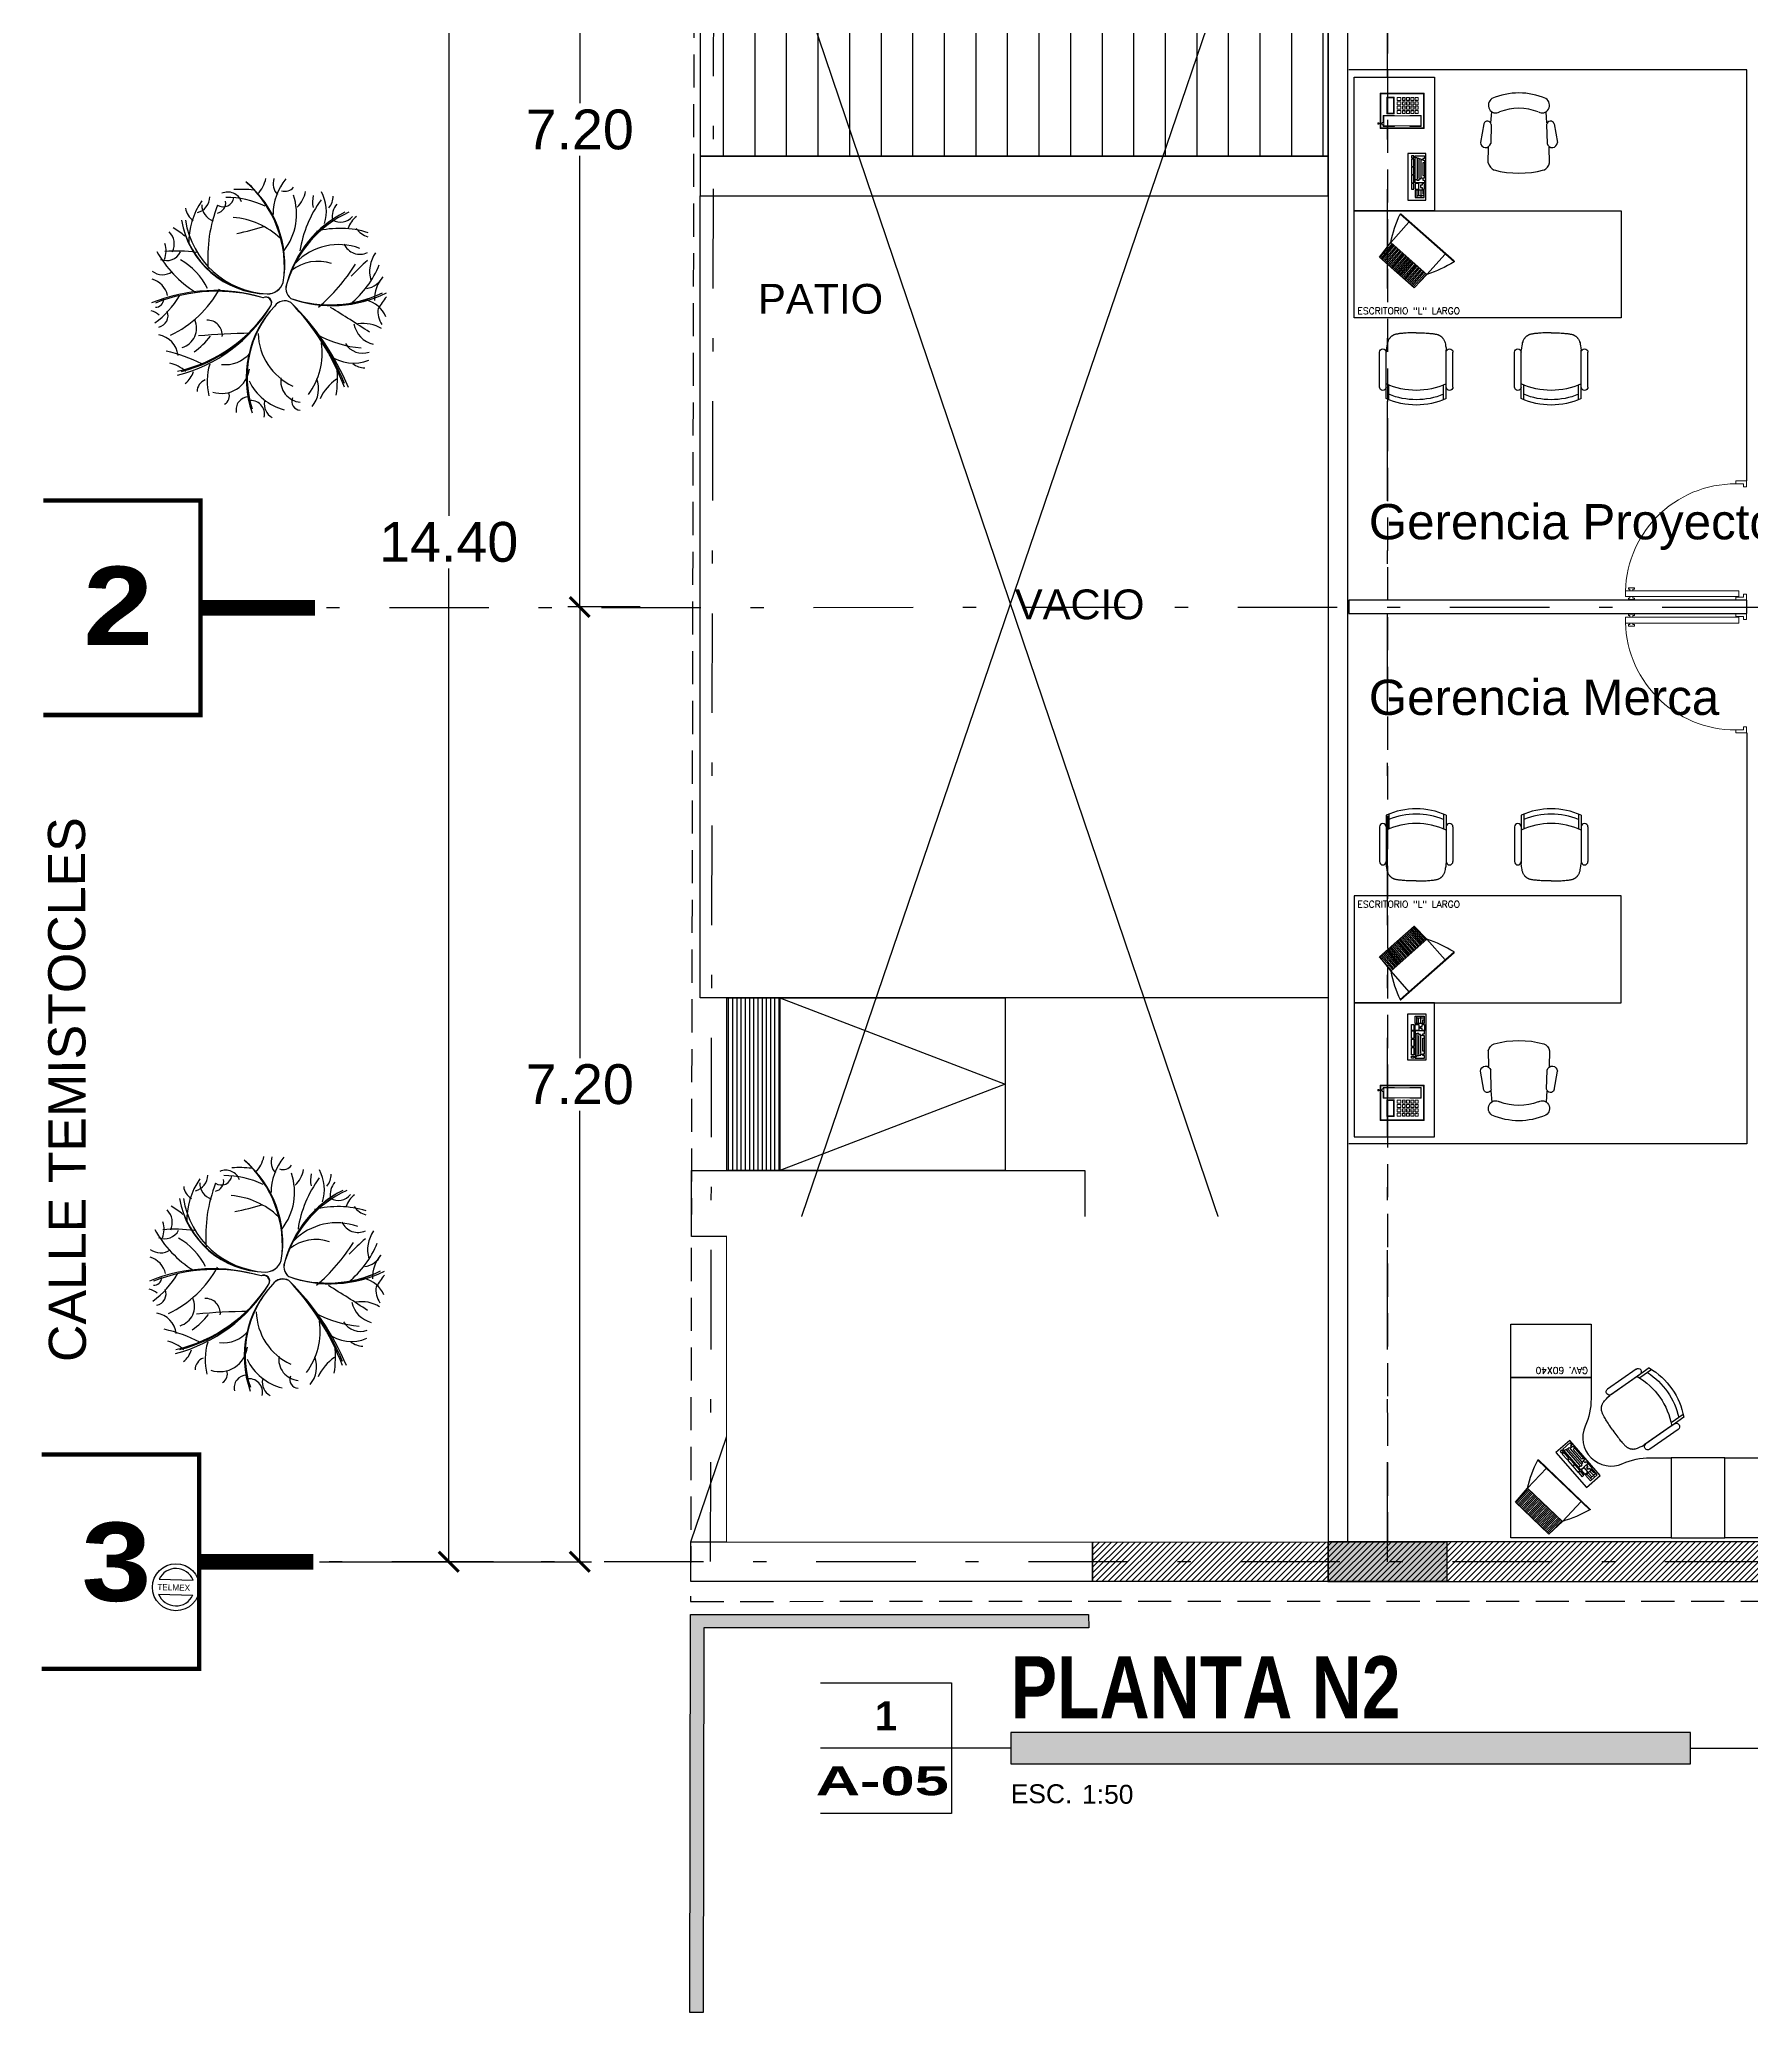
# Model space of a CAD drawing. Header units: millimetres. Extents: x -101 to 3415, y -52 to 1366.
# Drawn here: x 3.14 to 16.05, y 139 to 153.87 of the extents above; entities that cross this region are included whole.
import ezdxf
from ezdxf.enums import TextEntityAlignment as Align

# ---------------------------------------------------------------- set-up
doc = ezdxf.new("R2010")
doc.units = ezdxf.units.MM
doc.set_wipeout_variables(frame=1)
for name, pattern in [('XR EJES SUPERIORES$0$DASHDOT2', [0.5, 0.25, -0.125, 0, -0.125]), ('XR LINDERO N$0$A-100a LALA IRAPUATO nave equipo$0$HIDDEN', [0.375, 0.25, -0.125]), ('XR N1-N2$0$HIDDEN', [0.375, 0.25, -0.125])]:
    doc.linetypes.add(name, pattern=pattern)
for name, color, linetype in [('00_ARQ', 8, 'Continuous'), ('ARQ_MOBILIARIO', 8, 'Continuous'), ('XR EJES SUPERIORES$0$A-COTAS', 8, 'Continuous'), ('XR EJES SUPERIORES$0$A-EJES', 8, 'XR EJES SUPERIORES$0$DASHDOT2')]:
    doc.layers.add(name, color=color, linetype=linetype)
doc.styles.add('prot4', font='swisseb.ttf', dxfattribs={"width": 0.56})
doc.styles.add('ROMANS', font='romans.shx')
doc.styles.add('TÍTULO', font='arial.ttf', dxfattribs={"height": 0.19})
doc.styles.add('XR EJES SUPERIORES$0$protot1', font='')
doc.styles.add('XR EJES SUPERIORES$0$Standard', font='arial.ttf')
doc.styles.add('XR LINDERO N$0$MANOTEX1', font='MANOTEX1.shx')
doc.styles.add('XR LINDERO N$0$Standard', font='arial.ttf')
doc.styles.add('XR N1-N2$0$Standard', font='arial.ttf')
doc.styles.get('XR EJES SUPERIORES$0$protot1').set_extended_font_data('Arial Black')
doc.dimstyles.new('XR EJES SUPERIORES$0$PAÑOS50', dxfattribs={"dimscale": 0.5, "dimtxt": 0.6, "dimasz": 0.3, "dimexe": 0.18, "dimexo": 0.1, "dimgap": 0.09, "dimtad": 0, "dimtih": 1, "dimtoh": 1, "dimzin": 0, "dimdsep": 46, "dimtxsty": 'XR EJES SUPERIORES$0$Standard', "dimblk": 'XR EJES SUPERIORES$0$_ArchTick', "dimcen": 0.09, "dimclrd": 256, "dimclre": 256, "dimclrt": 2, "dimadec": 0, "dimazin": 0, "dimtfac": 1, "dimtix": 1, "dimtmove": 2, "dimatfit": 3, "dimldrblk": 'XR EJES SUPERIORES$0$_ArchTick', "dimfxl": 0.18, "dimtvp": 0.18, "dimtolj": 1, "dimtzin": 0, "dimarcsym": 0})
pattern_1 = [(45, (8.080342, 157.137164), (-0.02245064, 0.02245064), [])]

# ---------------------------------------------------------------- blocks, each defined once
blk = doc.blocks.new('XR N1-N2$0$A$C26E901EB')
at = {"ltscale": 2}
h = blk.add_hatch(dxfattribs=at)
h.set_pattern_fill('LINE', color=256, scale=0.01, angle=90, style=0)
h.set_pattern_definition([(90, (439.59662, -560.538505), (-0.03175, 1e-17), [])])
h.paths.add_polyline_path([(-2.1, -1.3), (-2.1, 0), (-1.7, 0), (-1.7, -1.3)])
for points in [[(-2.1, -1.3), (-2.1, 0), (-1.7, 0), (-1.7, -1.3), (-2.1, -1.3)], [(0, 0), (0, -1.3), (-1.7, -1.3), (-1.7, 0)]]:
    blk.add_lwpolyline(points, close=True, dxfattribs=at)
blk.add_lwpolyline([(-1.7, 0), (0, -0.65), (-1.7, -1.3)], dxfattribs=at)
blk = doc.blocks.new('XR N1-N2$0$A$C153C7E87')
h = blk.add_hatch()
h.set_pattern_fill('ANSI31', color=256, scale=0.075, angle=45)
h.set_pattern_definition([(270, (-51.7103, 42.0149), (-0.238125, -1e-17), [])])
h.paths.add_polyline_path([(0.041, -4.143), (4.777, -4.143), (4.777, -0.943), (0.041, -0.943)])
for points in [[(0.041, -0.943), (4.777, -0.943), (4.777, -0.643), (0.041, -0.643)], [(0.041, -4.143), (4.777, -4.143), (4.777, -0.943), (0.041, -0.943)], [(0.041, -4.443), (4.777, -4.443), (4.777, -4.143), (0.041, -4.143)]]:
    blk.add_lwpolyline(points, close=True)
blk = doc.blocks.new('XR COLUMNAS SUPERIORES')
at = {"layer": '00_ARQ', "linetype": 'ByBlock'}
h = blk.add_hatch(color=256, dxfattribs=at)
h.dxf.hatch_style = 1
h.paths.add_polyline_path([(5.673, -14.89), (4.777, -14.89), (4.777, -14.59), (5.673, -14.59)])
blk.add_lwpolyline([(5.673, -14.89), (4.777, -14.89), (4.777, -14.59), (5.673, -14.59)], close=True, dxfattribs=at)
blk = doc.blocks.new('XR EJES SUPERIORES$0$EJE_HOR')
at = {"color": 1, "linetype": 'Continuous', "const_width": 0.025}
blk.add_lwpolyline([(-0.616, 0.909), (-0.616, 0.005), (0.616, 0.005), (0.616, 0.909)], dxfattribs=at)
at = {"color": 2, "linetype": 'Continuous', "const_width": 0.09}
blk.add_lwpolyline([(0, 0), (0, -0.652)], dxfattribs=at)
at = {"color": 4, "style": 'XR EJES SUPERIORES$0$protot1', "oblique": 360}
blk.add_attdef('EJE', text='', height=0.45, dxfattribs=at).set_placement((0, 0.279), align=Align.CENTER)
blk = doc.blocks.new('XR EJES SUPERIORES$0$_ArchTick')
at = {"color": 0, "linetype": 'ByBlock', "const_width": 0.15}
blk.add_lwpolyline([(-0.5, -0.5), (0.5, 0.5)], dxfattribs=at)
blk = doc.blocks.new('*D35')
at = {"layer": 'Defpoints', "color": 0, "linetype": 'Continuous', "transparency": 16777216}
for p in [(-0.314, -0.343), (-0.867, -7.542), (-0.361, -7.542)]:
    blk.add_point(p, dxfattribs=at)
at = {"layer": 'XR EJES SUPERIORES$0$A-COTAS', "linetype": 'Continuous', "lineweight": -2, "transparency": 16777216}
for p, q in [((-0.364, -0.343), (-0.957, -0.343)), ((-0.867, -0.343), (-0.867, -3.744)), ((-0.867, -7.542), (-0.867, -4.141)), ((-0.411, -7.542), (-0.957, -7.542))]:
    blk.add_line(p, q, dxfattribs=at)
at = {"layer": 'XR EJES SUPERIORES$0$A-COTAS', "linetype": 'Continuous', "lineweight": -2, "transparency": 16777216, "xscale": 0.15, "yscale": 0.15, "zscale": 0.15}
for p, rotation in [((-0.867, -0.343), 90), ((-0.867, -7.542), 270)]:
    blk.add_blockref('XR EJES SUPERIORES$0$_ArchTick', p, dxfattribs=dict(at, rotation=rotation))
at = {"layer": 'XR EJES SUPERIORES$0$A-COTAS', "color": 2, "linetype": 'Continuous', "transparency": 16777216, "insert": (-0.867, -3.943), "char_height": 0.3, "attachment_point": 5, "style": 'XR EJES SUPERIORES$0$Standard'}
blk.add_mtext('\\A1;7.20', dxfattribs=at)
blk = doc.blocks.new('*D38')
at = {"layer": 'Defpoints', "color": 0, "linetype": 'Continuous', "transparency": 16777216}
for p in [(-1.291, -0.344), (-1.855, -14.741), (-1.467, -14.741)]:
    blk.add_point(p, dxfattribs=at)
at = {"layer": 'XR EJES SUPERIORES$0$A-COTAS', "linetype": 'Continuous', "lineweight": -2, "transparency": 16777216}
for p, q in [((-1.341, -0.344), (-1.945, -0.344)), ((-1.855, -0.344), (-1.855, -6.854)), ((-1.855, -14.741), (-1.855, -7.251)), ((-1.517, -14.741), (-1.945, -14.741))]:
    blk.add_line(p, q, dxfattribs=at)
at = {"layer": 'XR EJES SUPERIORES$0$A-COTAS', "linetype": 'Continuous', "lineweight": -2, "transparency": 16777216, "xscale": 0.15, "yscale": 0.15, "zscale": 0.15}
for p, rotation in [((-1.855, -0.344), 90), ((-1.855, -14.741), 270)]:
    blk.add_blockref('XR EJES SUPERIORES$0$_ArchTick', p, dxfattribs=dict(at, rotation=rotation))
at = {"layer": 'XR EJES SUPERIORES$0$A-COTAS', "color": 2, "linetype": 'Continuous', "transparency": 16777216, "insert": (-1.855, -7.053), "char_height": 0.3, "attachment_point": 5, "style": 'XR EJES SUPERIORES$0$Standard'}
blk.add_mtext('\\A1;14.40', dxfattribs=at)
blk = doc.blocks.new('*D40')
at = {"layer": 'Defpoints', "color": 0, "transparency": 16777216}
for p in [(-0.361, -7.542), (-2.88, -14.741), (-0.867, -14.741)]:
    blk.add_point(p, dxfattribs=at)
at = {"layer": 'XR EJES SUPERIORES$0$A-COTAS', "lineweight": -2, "transparency": 16777216}
for p, q in [((-0.411, -7.542), (-0.957, -7.542)), ((-0.867, -7.542), (-0.867, -10.943)), ((-0.867, -14.741), (-0.867, -11.34)), ((-2.83, -14.741), (-0.777, -14.741))]:
    blk.add_line(p, q, dxfattribs=at)
at = {"layer": 'XR EJES SUPERIORES$0$A-COTAS', "lineweight": -2, "transparency": 16777216, "xscale": 0.15, "yscale": 0.15, "zscale": 0.15}
for p, rotation in [((-0.867, -7.542), 90), ((-0.867, -14.741), 270)]:
    blk.add_blockref('XR EJES SUPERIORES$0$_ArchTick', p, dxfattribs=dict(at, rotation=rotation))
at = {"layer": 'XR EJES SUPERIORES$0$A-COTAS', "color": 2, "transparency": 16777216, "insert": (-0.867, -11.142), "char_height": 0.3, "attachment_point": 5, "style": 'XR EJES SUPERIORES$0$Standard'}
blk.add_mtext('\\A1;7.20', dxfattribs=at)
blk = doc.blocks.new('TÍTULO PLANO')
blk.add_hatch(color=256).paths.add_polyline_path([(1.912, -0.158), (8.747, -0.158), (8.747, 0.158), (1.912, 0.158)])
for p, q in [((1.912, 0), (0, 0)), ((8.747, 0), (13.969, 0))]:
    blk.add_line(p, q)
blk.add_lwpolyline([(0, 0.658), (1.315, 0.658), (1.315, -0.658), (0, -0.658)])
blk.add_lwpolyline([(1.912, -0.158), (8.747, -0.158), (8.747, 0.158), (1.912, 0.158)], close=True)
at = {"style": 'TÍTULO'}
blk.add_text('ESC.', height=0.19, dxfattribs=at).set_placement((1.912, -0.553))
at = {"style": 'prot4', "width": 0.8}
blk.add_attdef('NOMBRE', (1.912, 0.299), '', height=0.45, dxfattribs=at)
at = {"style": 'prot4'}
blk.add_attdef('NUMERO', text='', height=0.289, dxfattribs=at).set_placement((0.658, 0.326), align=Align.MIDDLE_CENTER)
at = {"style": 'prot4', "width": 1.227796}
blk.add_attdef('CLAVE', text='', height=0.289, dxfattribs=at).set_placement((-0.048, -0.472), (1.289, -0.472), align=Align.FIT)
at = {"style": 'TÍTULO'}
blk.add_attdef('ESCALA', (2.63, -0.558), '', height=0.19, dxfattribs=at)
blk = doc.blocks.new('XR LINDERO N$0$ARBOL14')
for points in [[(-0.127, 0.789, 0.125984), (-0.067, 0.909)], [(-0.007, 0.909, 0.275591), (0.023, 0.789)], [(0.083, 0.909, 0.173228), (-0.007, 0.639)], [(-0.577, 0.639, 0.330709), (-0.487, 0.759)], [(-0.427, 0.699, 0.559055), (-0.307, 0.759)], [(-0.247, 0.729, 0.433071), (-0.397, 0.789)], [(-0.067, 0.699, 0.110236), (-0.367, 0.759)], [(-0.157, 0.819, 0.03937), (-0.307, 0.819)], [(0.083, 0.129, 0.251969), (-0.217, 0.879)], [(0.083, 0.129, 0.259843), (-0.217, 0.879)], [(0.083, 0.129, 0.259843), (-0.217, 0.879)], [(0.083, 0.129, 0.267717), (-0.217, 0.879)], [(0.053, 0.819, 0.314961), (0.143, 0.849)], [(0.083, 0.369, 0.251969), (0.143, 0.789)], [(0.173, 0.699, 0.173228), (0.233, 0.819)], [(0.353, 0.759, 0.11811), (0.203, 0.369)], [(0.293, 0.789, 0.11811), (0.293, 0.699)], [(0.383, 0.579, 0.204724), (0.353, 0.819)], [(0.413, 0.699, 0.165354), (0.443, 0.789)], [(-0.667, 0.669, 0.228346), (-0.607, 0.579)], [(-0.547, 0.729, 0.15748), (-0.637, 0.399)], [(-0.547, 0.699, 0.307087), (-0.457, 0.579)], [(-0.427, 0.699, 0.110236), (-0.487, 0.219)], [(-0.427, 0.639, 0.385827), (-0.367, 0.729)], [(0.053, 0.459, 0.173228), (-0.307, 0.609)], [(0.563, 0.669, 0.212598), (0.113, 0.129)], [(0.533, 0.669, 0.204724), (0.113, 0.129)], [(0.533, 0.669, 0.212598), (0.113, 0.129)], [(0.533, 0.669, 0.212598), (0.113, 0.129)], [(0.473, 0.729, 0.244094), (0.443, 0.609, 0.377953), (0.593, 0.639)], [(0.623, 0.639, 0.15748), (0.563, 0.549)], [(-0.757, 0.339, 0.314961), (-0.787, 0.489)], [(-0.667, 0.459, 0.031496), (-0.757, 0.519)], [(-0.697, 0.579, 0.354331), (-0.037, 0.039)], [(-0.697, 0.579, 0.354331), (-0.037, 0.039)], [(-0.697, 0.579, 0.362205), (-0.037, 0.039)], [(-0.667, 0.579, 0.354331), (-0.037, 0.039)], [(-0.277, 0.489, 0.031496), (-0.067, 0.549)], [(0.713, 0.519, 0.141732), (0.323, 0.519)], [(0.623, 0.549, 0.173228), (0.713, 0.489)], [(-0.877, 0.339, 0.125984), (-0.577, 0.039)], [(-0.847, 0.279, 0.393701), (-0.697, 0.339)], [(-0.817, 0.279, 0.173228), (-0.817, 0.399)], [(-0.577, 0.339, 0.055118), (-0.817, 0.339)], [(0.653, 0.399, 0.299213), (0.173, 0.279)], [(0.533, 0.429, 0.417323), (0.713, 0.369)], [(0.713, 0.309, 0.023622), (0.593, 0.189)], [(0.773, 0.369, 0.228346), (0.743, 0.159)], [(-0.907, 0.189, 0.330709), (-0.757, 0.189)], [(-0.487, 0.069, 0.149606), (-0.697, 0.279)], [(0.443, 0.279, 0.259843), (0.143, 0.219)], [(0.353, -0.051, 0.07874), (0.623, 0.279)], [(0.593, -0.021, 0.125984), (0.803, 0.279)], [(0.713, 0.099, 0.244094), (0.833, 0.189, 0.188976), (0.773, 0.009)], [(-0.787, 0.009, 0.275591), (-0.907, 0.129)], [(-0.067, 0.009, 0.173228), (-0.907, -0.051)], [(-0.067, 0.009, 0.173228), (-0.907, -0.051)], [(-0.067, 0.009, 0.173228), (-0.907, -0.051)], [(-0.067, 0.009, 0.165354), (-0.877, -0.051)], [(-0.877, -0.201, 0.102362), (-0.697, 0.009)], [(-0.757, -0.291, 0.15748), (-0.397, 0.069)], [(-0.007, -0.051, 0.779528), (-0.067, 0.009)], [(-0.007, -0.051, 0.795276), (-0.067, 0.009)], [(-0.007, -0.051, 0.724409), (-0.067, 0.009)], [(-0.007, -0.051, 0.740157), (-0.067, 0.009)], [(-0.037, 0.039, 0.314961), (0.083, 0.129)], [(-0.037, 0.039, 0.322835), (0.083, 0.129)], [(-0.037, 0.039, 0.322835), (0.083, 0.129)], [(-0.037, 0.039, 0.330709), (0.083, 0.129)], [(0.113, 0.129, 0.354331), (0.143, 0.009)], [(0.113, 0.129, 0.362205), (0.143, 0.009)], [(0.113, 0.129, 0.362205), (0.143, 0.009)], [(0.113, 0.129, 0.370079), (0.143, 0.009)], [(0.143, 0.009, 0.204724), (0.863, 0.069)], [(0.143, 0.009, 0.204724), (0.863, 0.069)], [(0.143, 0.009, 0.19685), (0.833, 0.069)], [(0.143, 0.009, 0.204724), (0.833, 0.069)], [(0.863, -0.111, 0.23622), (0.713, 0.009)], [(0.863, 0.039, 0.015748), (0.803, -0.051, 0.173228), (0.833, -0.171)], [(-0.847, -0.141, 0.11811), (-0.907, -0.111)], [(-0.877, -0.081, 0.456693), (-0.817, -0.021)], [(-0.847, -0.231, 0.464567), (-0.787, -0.111)], [(-0.697, -0.591, 0.19685), (-0.007, -0.051)], [(-0.697, -0.561, 0.19685), (-0.007, -0.051)], [(-0.697, -0.561, 0.19685), (-0.007, -0.051)], [(-0.667, -0.561, 0.19685), (-0.007, -0.051)], [(0.023, -0.051, 0.283465), (-0.127, -0.861)], [(0.023, -0.051, 0.283465), (-0.127, -0.861)], [(0.023, -0.051, 0.283465), (-0.127, -0.861)], [(0.023, -0.051, 0.275591), (-0.127, -0.831)], [(0.143, -0.021, 0.401575), (0.023, -0.051)], [(0.143, -0.021, 0.401575), (0.023, -0.051)], [(0.143, -0.021, 0.385827), (0.023, -0.051)], [(0.143, -0.021, 0.393701), (0.023, -0.051)], [(0.593, -0.651, 0.102362), (0.143, -0.021)], [(0.563, -0.651, 0.102362), (0.143, -0.021)], [(0.563, -0.621, 0.102362), (0.143, -0.021)], [(0.563, -0.621, 0.102362), (0.143, -0.021)], [(0.743, -0.231, 0.007874), (0.443, -0.051)], [(-0.697, -0.441, 0.338583), (-0.847, -0.291)], [(-0.667, -0.381, 0.448819), (-0.577, -0.171)], [(-0.577, -0.411, 0.07874), (-0.457, -0.291)], [(-0.157, -0.261, 0.023622), (-0.547, -0.291)], [(-0.367, -0.291, 0.456693), (-0.487, -0.171)], [(-0.097, -0.261, 0.283465), (0.173, -0.651)], [(0.353, -0.261, 0.102362), (0.683, -0.351)], [(0.623, -0.171, 0.291339), (0.773, -0.321)], [(0.833, -0.201, 0.181102), (0.653, -0.171)], [(-0.517, -0.501, 0.062992), (-0.787, -0.411)], [(-0.367, -0.501, 0.259843), (-0.157, -0.411)], [(0.293, -0.711, 0.19685), (0.383, -0.321)], [(0.443, -0.411, 0.267717), (0.743, -0.441)], [(0.563, -0.321, 0.354331), (0.743, -0.381)], [(-0.637, -0.561, 0.133858), (-0.757, -0.501)], [(-0.637, -0.651, 0.149606), (-0.577, -0.561)], [(-0.457, -0.501, 0.133858), (-0.457, -0.741)], [(-0.427, -0.711, 0.472441), (-0.157, -0.531)], [(0.083, -0.591, 0.433071), (0.233, -0.771)], [(0.323, -0.801, 0.275591), (0.353, -0.591)], [(0.503, -0.591, 0.141732), (0.383, -0.741)], [(0.503, -0.711, 0.062992), (0.503, -0.501)], [(0.623, -0.471, 0.15748), (0.713, -0.501)], [(-0.487, -0.621, 0.314961), (-0.547, -0.711)], [(-0.337, -0.801, 0.362205), (-0.307, -0.711)], [(-0.157, -0.741, 0.472441), (-0.247, -0.861)], [(-0.157, -0.621, 0.220472), (0.113, -0.831)], [(0.173, -0.741, 0.527559), (0.233, -0.831)], [(-0.037, -0.891, 0.559055), (-0.157, -0.771)], [(-0.037, -0.771, 0.314961), (0.023, -0.891)]]:
    blk.add_lwpolyline(points, format="xyb")
blk = doc.blocks.new('XR LINDERO N$0$PTE')
for p, q in [((689.58, 377.18), (692.16, 377.18)), ((689.57, 376.05), (692.17, 376.05))]:
    blk.add_line(p, q)
blk.add_circle((690.87, 376.61), 1.77)
for start, end in [(24.0185, 155.9815), (203.0274, 336.9726)]:
    blk.add_arc((690.87, 376.61), 1.41, start, end)
at = {"style": 'XR LINDERO N$0$MANOTEX1'}
blk.add_text('TELMEX', height=0.461, dxfattribs=at).set_placement((689.47, 376.36))
blk = doc.blocks.new('A$C435F5787')
at = {"linetype": 'ByBlock'}
for p, q in [((0, 0), (0, 0.483)), ((0, 0.483), (0.19, 0.483)), ((0.076, 0.381), (0.076, 0.457)), ((0.076, 0.457), (0.171, 0.457)), ((0.095, 0.438), (0.095, 0.454)), ((0.137, 0.438), (0.095, 0.438)), ((0.095, 0.381), (0.095, 0.435)), ((0.114, 0.384), (0.114, 0.435)), ((0.137, 0.438), (0.137, 0.454)), ((0.171, 0.438), (0.137, 0.438)), ((0.137, 0.381), (0.137, 0.435)), ((0.156, 0.384), (0.156, 0.419)), ((0.156, 0.419), (0.171, 0.419)), ((0.171, 0.457), (0.171, 0.381)), ((0.19, 0.483), (0.19, 0)), ((0.038, 0.371), (0.063, 0.371)), ((0.038, 0.311), (0.038, 0.371)), ((0.063, 0.311), (0.038, 0.311)), ((0.038, 0.305), (0.063, 0.305)), ((0.038, 0.225), (0.038, 0.305)), ((0.063, 0.225), (0.038, 0.225)), ((0.038, 0.143), (0.038, 0.219)), ((0.038, 0.219), (0.063, 0.219)), ((0.063, 0.371), (0.063, 0.311)), ((0.063, 0.305), (0.063, 0.225)), ((0.063, 0.219), (0.063, 0.143)), ((0.171, 0.381), (0.076, 0.381)), ((0.076, 0.311), (0.076, 0.371)), ((0.076, 0.371), (0.117, 0.371)), ((0.117, 0.311), (0.076, 0.311)), ((0.076, 0.305), (0.076, 0.022)), ((0.175, 0.305), (0.076, 0.305)), ((0.098, 0.273), (0.079, 0.273)), ((0.117, 0.279), (0.098, 0.279)), ((0.098, 0.279), (0.098, 0.273)), ((0.098, 0.051), (0.098, 0.267)), ((0.117, 0.371), (0.117, 0.311)), ((0.117, 0.267), (0.117, 0.279)), ((0.133, 0.267), (0.117, 0.267)), ((0.117, 0.06), (0.117, 0.257)), ((0.133, 0.33), (0.133, 0.352)), ((0.133, 0.352), (0.152, 0.352)), ((0.152, 0.33), (0.133, 0.33)), ((0.133, 0.257), (0.133, 0.267)), ((0.152, 0.257), (0.133, 0.257)), ((0.137, 0.07), (0.137, 0.254)), ((0.152, 0.352), (0.152, 0.371)), ((0.152, 0.371), (0.175, 0.371)), ((0.152, 0.311), (0.152, 0.33)), ((0.175, 0.311), (0.152, 0.311)), ((0.156, 0.254), (0.156, 0.276)), ((0.156, 0.276), (0.175, 0.276)), ((0.175, 0.254), (0.156, 0.254)), ((0.156, 0.095), (0.156, 0.229)), ((0.156, 0.229), (0.175, 0.229)), ((0.175, 0.371), (0.175, 0.311)), ((0.175, 0.276), (0.175, 0.305)), ((0.175, 0.067), (0.175, 0.254)), ((0.063, 0.143), (0.038, 0.143)), ((0.038, 0.133), (0.063, 0.133)), ((0.038, 0.057), (0.038, 0.133)), ((0.063, 0.057), (0.038, 0.057)), ((0.038, 0.044), (0.063, 0.044)), ((0.038, 0.022), (0.038, 0.044)), ((0.063, 0.022), (0.038, 0.022)), ((0.063, 0.133), (0.063, 0.057)), ((0.063, 0.044), (0.063, 0.022)), ((0.076, 0.022), (0.175, 0.022)), ((0.079, 0.041), (0.095, 0.041)), ((0.095, 0.041), (0.095, 0.048)), ((0.095, 0.048), (0.117, 0.048)), ((0.117, 0.048), (0.117, 0.054)), ((0.117, 0.054), (0.137, 0.054)), ((0.137, 0.054), (0.137, 0.063)), ((0.137, 0.063), (0.156, 0.063)), ((0.175, 0.095), (0.156, 0.095)), ((0.156, 0.051), (0.156, 0.067)), ((0.156, 0.067), (0.175, 0.067)), ((0.175, 0.051), (0.156, 0.051)), ((0.175, 0.022), (0.175, 0.051)), ((0.19, 0), (0, 0))]:
    blk.add_line(p, q, dxfattribs=at)
blk = doc.blocks.new('m-tv pla')
h = blk.add_hatch()
h.set_pattern_fill('ANSI31', color=256, scale=0.005, angle=45, style=0)
h.set_pattern_definition([(90, (-254.158094, -242.753814), (-0.015875, 2e-18), [])])
h.paths.add_polyline_path([(0.24, -0.474), (0.25, -0.284), (-0.25, -0.284), (-0.24, -0.474)])
for p, q in [((0.373, 0), (-0.373, 0)), ((-0.368, 0.006), (0.368, 0.006)), ((-0.25, -0.284), (-0.25, 0)), ((0.25, -0.284), (0.25, 0)), ((-0.24, -0.474), (-0.25, -0.284)), ((-0.25, -0.284), (0.25, -0.284)), ((0.24, -0.474), (0.25, -0.284)), ((-0.24, -0.474), (0.24, -0.474))]:
    blk.add_line(p, q)
for centre, radius, start, end in [((-0.368, 0.001), 0.005, 90, 196.7752), ((0.898, 0.383), 1.327, 196.7752, 210.1505), ((-0.898, 0.383), 1.327, 329.8495, 343.2248), ((0.368, 0.001), 0.005, 343.2248, 90)]:
    blk.add_arc(centre, radius, start, end)
blk = doc.blocks.new('A$C369842D8')
for p, q in [((0.05, 0.491), (0.05, 0.381)), ((0.07, 0.5), (0.07, 0.39)), ((0.48, 0.5), (0.48, 0.39)), ((0.5, 0.491), (0.5, 0.381)), ((0, 0.405), (0, 0.145)), ((0.05, 0.405), (0.05, 0.145)), ((0.05, 0.38), (0.05, 0.13)), ((0.5, 0.405), (0.5, 0.145)), ((0.5, 0.38), (0.5, 0.13)), ((0.55, 0.405), (0.55, 0.145))]:
    blk.add_line(p, q)
for points in [[(0.275, 0), (0.262, 0), (0.249, 0), (0.236, 0.001), (0.224, 0.001), (0.212, 0.001), (0.201, 0.002), (0.19, 0.003), (0.181, 0.003), (0.172, 0.004), (0.164, 0.005), (0.157, 0.005), (0.15, 0.006), (0.145, 0.007), (0.139, 0.008), (0.134, 0.009), (0.13, 0.009), (0.126, 0.01), (0.122, 0.011), (0.118, 0.012), (0.114, 0.013), (0.111, 0.014), (0.108, 0.015), (0.105, 0.017), (0.102, 0.018), (0.1, 0.019), (0.097, 0.021), (0.095, 0.022), (0.093, 0.024), (0.091, 0.025), (0.089, 0.027), (0.087, 0.028), (0.085, 0.03), (0.083, 0.032), (0.081, 0.034), (0.079, 0.036), (0.077, 0.039), (0.075, 0.041), (0.073, 0.044), (0.071, 0.048), (0.068, 0.051), (0.066, 0.056), (0.064, 0.061), (0.062, 0.067), (0.059, 0.075), (0.057, 0.085), (0.055, 0.097), (0.052, 0.112), (0.05, 0.13)], [(0.275, 0), (0.288, 0), (0.301, 0), (0.314, 0.001), (0.326, 0.001), (0.338, 0.001), (0.349, 0.002), (0.36, 0.003), (0.369, 0.003), (0.378, 0.004), (0.386, 0.005), (0.393, 0.005), (0.4, 0.006), (0.405, 0.007), (0.411, 0.008), (0.416, 0.009), (0.42, 0.009), (0.424, 0.01), (0.428, 0.011), (0.432, 0.012), (0.436, 0.013), (0.439, 0.014), (0.442, 0.015), (0.445, 0.017), (0.448, 0.018), (0.45, 0.019), (0.453, 0.021), (0.455, 0.022), (0.457, 0.024), (0.459, 0.025), (0.461, 0.027), (0.463, 0.028), (0.465, 0.03), (0.467, 0.032), (0.469, 0.034), (0.471, 0.036), (0.473, 0.039), (0.475, 0.041), (0.477, 0.044), (0.479, 0.048), (0.482, 0.051), (0.484, 0.056), (0.486, 0.061), (0.488, 0.067), (0.491, 0.075), (0.493, 0.085), (0.495, 0.097), (0.498, 0.112), (0.5, 0.13)]]:
    blk.add_lwpolyline(points)
for centre, radius, start, end in [((0.275, 0), 0.54, 65.3885, 114.6115), ((0.275, -0.04), 0.54, 67.7008, 112.2992), ((0.025, 0.405), 0.025, 0, 180), ((0.275, -0.11), 0.54, 65.3885, 114.6115), ((0.525, 0.405), 0.025, 0, 180), ((0.025, 0.145), 0.025, 180, 0), ((0.525, 0.145), 0.025, 180, 0)]:
    blk.add_arc(centre, radius, start, end)
blk = doc.blocks.new('XR N1-N2$0$030 puerta 013-h')
at = {"linetype": 'Continuous', "lineweight": 0}
for p, q in [((3.994, 17.305), (3.994, 17.255)), ((4.007, 17.305), (3.994, 17.305)), ((3.994, 17.255), (4.007, 17.255)), ((4.007, 17.305), (4.007, 17.293)), ((4.007, 17.293), (4.019, 17.293)), ((4.007, 17.255), (4.007, 17.268)), ((4.007, 17.268), (4.019, 17.268)), ((4.019, 17.33), (4.069, 17.33)), ((4.019, 16.38), (4.019, 17.33)), ((4.069, 17.33), (4.069, 16.38)), ((4.081, 17.293), (4.069, 17.293)), ((4.081, 17.268), (4.069, 17.268)), ((4.081, 17.305), (4.094, 17.305)), ((4.081, 17.305), (4.081, 17.293)), ((4.081, 17.255), (4.081, 17.268)), ((4.094, 17.255), (4.081, 17.255)), ((4.094, 17.305), (4.094, 17.255)), ((3.099, 16.365), (3.099, 16.405)), ((3.099, 16.405), (3.124, 16.405)), ((3.124, 16.405), (3.124, 16.34)), ((4.069, 16.38), (4.019, 16.38)), ((4.099, 16.405), (4.074, 16.405)), ((4.074, 16.405), (4.074, 16.34)), ((4.099, 16.405), (4.099, 16.315)), ((3.099, 16.315), (3.099, 16.365)), ((3.149, 16.315), (3.099, 16.315)), ((3.124, 16.34), (3.149, 16.34)), ((3.149, 16.34), (3.149, 16.315)), ((4.049, 16.34), (4.049, 16.315)), ((4.074, 16.34), (4.049, 16.34)), ((4.049, 16.315), (4.099, 16.315))]:
    blk.add_line(p, q, dxfattribs=at)
blk.add_arc((4.044, 16.41), 0.92, 88.4391, 180.3278, dxfattribs=at)
blk = doc.blocks.new('silla3')
for p, q in [((-0.21, -0.224), (-0.203, -0.14)), ((0.21, -0.224), (0.203, -0.14)), ((-0.263, -0.23), (-0.288, -0.371)), ((-0.207, -0.235), (-0.211, -0.378)), ((0.207, -0.235), (0.211, -0.378)), ((0.263, -0.23), (0.288, -0.371)), ((-0.229, -0.523), (-0.227, -0.406)), ((0.229, -0.523), (0.227, -0.406))]:
    blk.add_line(p, q)
at = {"extrusion": (0, 0, -1)}
for centre, major_axis, start_param, end_param in [((0, -0.544), (0, 0.544), 5.886316, 6.680055), ((-0.173, -0.092), (0, 0.0577), 2.623535, 5.737508), ((0, -0.552), (0, 0.437), 5.929118, 6.637253), ((0.173, -0.092), (0, 0.0577), 0.545678, 3.65965), ((-0.236, -0.242), (0, 0.031), 5.100262, 7.639608), ((0.236, -0.242), (0, 0.031), 4.926762, 7.466109), ((-0.249, -0.368), (0, 0.0409), 1.815261, 4.651072), ((0.249, -0.368), (0, 0.0409), 1.632114, 4.467924), ((-0.157, -0.504), (0, 0.0781), 3.533117, 4.459171), ((0, 0.187), (0, 0.787), 2.893022, 3.390163), ((0.157, -0.504), (0, 0.0781), 1.824014, 2.750068)]:
    blk.add_ellipse(centre, major_axis=major_axis, ratio=0.958333, start_param=start_param, end_param=end_param, dxfattribs=at)
blk = doc.blocks.new('tel')
at = {"lineweight": 0}
for p, q in [((76.298, 58.662), (76.333, 58.662)), ((76.298, 58.333), (76.298, 58.662)), ((76.303, 58.656), (76.333, 58.656)), ((76.303, 58.338), (76.303, 58.656)), ((76.315, 58.639), (76.315, 58.554)), ((76.327, 58.639), (76.315, 58.639)), ((76.319, 58.635), (76.393, 58.635)), ((76.319, 58.359), (76.319, 58.635)), ((76.327, 58.646), (76.327, 58.635)), ((76.345, 58.646), (76.327, 58.646)), ((76.327, 58.635), (76.345, 58.635)), ((76.331, 58.68), (76.331, 58.673)), ((76.341, 58.68), (76.331, 58.68)), ((76.331, 58.673), (76.341, 58.673)), ((76.333, 58.673), (76.333, 58.646)), ((76.339, 58.673), (76.333, 58.673)), ((76.333, 58.646), (76.339, 58.646)), ((76.339, 58.646), (76.339, 58.673)), ((76.339, 58.662), (76.563, 58.662)), ((76.339, 58.656), (76.558, 58.656)), ((76.341, 58.673), (76.341, 58.68)), ((76.345, 58.635), (76.345, 58.646)), ((76.397, 58.639), (76.345, 58.639)), ((76.393, 58.635), (76.393, 58.359)), ((76.397, 58.554), (76.397, 58.639)), ((76.408, 58.612), (76.534, 58.612)), ((76.408, 58.557), (76.408, 58.612)), ((76.413, 58.606), (76.528, 58.606)), ((76.413, 58.562), (76.413, 58.606)), ((76.528, 58.606), (76.528, 58.562)), ((76.534, 58.612), (76.534, 58.557)), ((76.558, 58.656), (76.558, 58.338)), ((76.563, 58.662), (76.563, 58.333)), ((76.315, 58.554), (76.319, 58.554)), ((76.315, 58.355), (76.315, 58.44)), ((76.315, 58.44), (76.319, 58.44)), ((76.393, 58.554), (76.397, 58.554)), ((76.393, 58.44), (76.397, 58.44)), ((76.397, 58.44), (76.397, 58.355)), ((76.534, 58.557), (76.408, 58.557)), ((76.412, 58.536), (76.434, 58.536)), ((76.412, 58.507), (76.412, 58.536)), ((76.434, 58.507), (76.412, 58.507)), ((76.412, 58.475), (76.412, 58.496)), ((76.434, 58.496), (76.412, 58.496)), ((76.434, 58.475), (76.412, 58.475)), ((76.412, 58.443), (76.412, 58.464)), ((76.434, 58.464), (76.412, 58.464)), ((76.434, 58.443), (76.412, 58.443)), ((76.412, 58.411), (76.412, 58.432)), ((76.434, 58.432), (76.412, 58.432)), ((76.528, 58.562), (76.413, 58.562)), ((76.434, 58.507), (76.434, 58.536)), ((76.434, 58.475), (76.434, 58.496)), ((76.434, 58.443), (76.434, 58.464)), ((76.434, 58.411), (76.434, 58.432)), ((76.444, 58.507), (76.444, 58.536)), ((76.444, 58.536), (76.466, 58.536)), ((76.466, 58.507), (76.444, 58.507)), ((76.444, 58.475), (76.444, 58.496)), ((76.466, 58.496), (76.444, 58.496)), ((76.466, 58.475), (76.444, 58.475)), ((76.444, 58.443), (76.444, 58.464)), ((76.466, 58.464), (76.444, 58.464)), ((76.466, 58.443), (76.444, 58.443)), ((76.444, 58.411), (76.444, 58.432)), ((76.466, 58.432), (76.444, 58.432)), ((76.466, 58.507), (76.466, 58.536)), ((76.466, 58.475), (76.466, 58.496)), ((76.466, 58.443), (76.466, 58.464)), ((76.466, 58.411), (76.466, 58.432)), ((76.476, 58.507), (76.476, 58.536)), ((76.476, 58.536), (76.498, 58.536)), ((76.498, 58.507), (76.476, 58.507)), ((76.498, 58.496), (76.476, 58.496)), ((76.476, 58.475), (76.476, 58.496)), ((76.498, 58.475), (76.476, 58.475)), ((76.498, 58.464), (76.476, 58.464)), ((76.476, 58.443), (76.476, 58.464)), ((76.498, 58.443), (76.476, 58.443)), ((76.498, 58.432), (76.476, 58.432)), ((76.476, 58.411), (76.476, 58.432)), ((76.498, 58.507), (76.498, 58.536)), ((76.498, 58.475), (76.498, 58.496)), ((76.498, 58.443), (76.498, 58.464)), ((76.498, 58.411), (76.498, 58.432)), ((76.508, 58.507), (76.508, 58.536)), ((76.508, 58.536), (76.53, 58.536)), ((76.53, 58.507), (76.508, 58.507)), ((76.53, 58.496), (76.508, 58.496)), ((76.508, 58.475), (76.508, 58.496)), ((76.53, 58.475), (76.508, 58.475)), ((76.53, 58.464), (76.508, 58.464)), ((76.508, 58.443), (76.508, 58.464)), ((76.53, 58.443), (76.508, 58.443)), ((76.53, 58.432), (76.508, 58.432)), ((76.508, 58.411), (76.508, 58.432)), ((76.53, 58.507), (76.53, 58.536)), ((76.53, 58.475), (76.53, 58.496)), ((76.53, 58.443), (76.53, 58.464)), ((76.53, 58.411), (76.53, 58.432)), ((76.563, 58.333), (76.298, 58.333)), ((76.558, 58.338), (76.303, 58.338)), ((76.397, 58.355), (76.315, 58.355)), ((76.393, 58.359), (76.319, 58.359)), ((76.434, 58.411), (76.412, 58.411)), ((76.412, 58.379), (76.412, 58.401)), ((76.434, 58.401), (76.412, 58.401)), ((76.434, 58.379), (76.412, 58.379)), ((76.434, 58.379), (76.434, 58.401)), ((76.466, 58.411), (76.444, 58.411)), ((76.444, 58.379), (76.444, 58.401)), ((76.466, 58.401), (76.444, 58.401)), ((76.466, 58.379), (76.444, 58.379)), ((76.466, 58.379), (76.466, 58.401)), ((76.498, 58.411), (76.476, 58.411)), ((76.476, 58.379), (76.476, 58.401)), ((76.498, 58.401), (76.476, 58.401)), ((76.498, 58.379), (76.476, 58.379)), ((76.498, 58.379), (76.498, 58.401)), ((76.53, 58.411), (76.508, 58.411)), ((76.53, 58.401), (76.508, 58.401)), ((76.508, 58.379), (76.508, 58.401)), ((76.53, 58.379), (76.508, 58.379)), ((76.53, 58.379), (76.53, 58.401))]:
    blk.add_line(p, q, dxfattribs=at)
for s, height, p in [('1', 0.0124, (76.419, 58.48)), ('4', 0.0124, (76.42, 58.448)), ('2', 0.0124, (76.452, 58.48)), ('5', 0.0124, (76.452, 58.447)), ('3', 0.0124, (76.484, 58.48)), ('6', 0.0124, (76.484, 58.448)), ('L1', 0.00933, (76.512, 58.482)), ('L2', 0.00933, (76.512, 58.45)), ('*', 0.0124, (76.418, 58.382)), ('7', 0.0124, (76.42, 58.416)), ('8', 0.0124, (76.452, 58.416)), ('0', 0.0124, (76.452, 58.384)), ('9', 0.0124, (76.484, 58.416)), ('#', 0.007, (76.485, 58.387)), ('L3', 0.00933, (76.512, 58.418)), ('L4', 0.00933, (76.512, 58.386))]:
    blk.add_text(s, height=height).set_placement(p)
blk = doc.blocks.new('XR EJES SUPERIORES')
at = {"layer": 'XR EJES SUPERIORES$0$A-EJES', "color": 251, "linetype": 'XR EJES SUPERIORES$0$DASHDOT2', "ltscale": 3}
for p, q in [((0.12, -14.74), (0.155, 2.657)), ((5.225, -14.741), (5.225, 2.657)), ((30.447, -7.541), (-2.865, -7.548)), ((30.467, -14.74), (-2.88, -14.741))]:
    blk.add_line(p, q, dxfattribs=at)
at = {"layer": 'XR EJES SUPERIORES$0$A-EJES'}
ref = blk.add_blockref('XR EJES SUPERIORES$0$EJE_HOR', (-3.72, -7.548), dxfattribs=dict(at, xscale=-1.3125, yscale=1.3125, zscale=1.3125, rotation=90))
ref.add_attrib('EJE', '2', dxfattribs={"layer": '0', "color": 4, "height": 0.591, "style": 'XR EJES SUPERIORES$0$protot1'}).set_placement((-4.086, -7.533), align=Align.MIDDLE_RIGHT)
ref = blk.add_blockref('XR EJES SUPERIORES$0$EJE_HOR', (-3.732, -14.741), dxfattribs=dict(at, xscale=1.3125, yscale=1.3125, zscale=1.3125, rotation=90))
ref.add_attrib('EJE', '3', dxfattribs={"layer": '0', "color": 4, "height": 0.591, "style": 'XR EJES SUPERIORES$0$protot1'}).set_placement((-4.099, -14.741), align=Align.MIDDLE_RIGHT)
at = {"layer": 'XR EJES SUPERIORES$0$A-COTAS', "linetype": 'Continuous'}
dim = blk.add_linear_dim(base=(-1.855, -14.741), p1=(-1.291, -0.344), p2=(-1.467, -14.741), angle=90, dimstyle='XR EJES SUPERIORES$0$PAÑOS50', dxfattribs=at)
dim.commit()
dim.dimension.update_dxf_attribs({"geometry": '*D38', "text_midpoint": (-1.855, -7.053), "dimtype": 128})
dim = blk.add_linear_dim(base=(-0.867, -7.542), p1=(-0.314, -0.343), p2=(-0.361, -7.542), angle=90, dimstyle='XR EJES SUPERIORES$0$PAÑOS50', dxfattribs=at)
dim.commit()
dim.dimension.update_dxf_attribs({"geometry": '*D35', "text_midpoint": (-0.867, -3.943)})
at = {"layer": 'XR EJES SUPERIORES$0$A-COTAS'}
dim = blk.add_linear_dim(base=(-0.867, -14.741), p1=(-0.361, -7.542), p2=(-2.88, -14.741), angle=90, dimstyle='XR EJES SUPERIORES$0$PAÑOS50', dxfattribs=at)
dim.commit()
dim.dimension.update_dxf_attribs({"geometry": '*D40', "text_midpoint": (-0.867, -11.142)})

msp = doc.modelspace()

# ---------------------------------------------------------------- hatches: boundary and pattern name
at = {"layer": '00_ARQ'}
h = msp.add_hatch(dxfattribs=at)
h.set_pattern_fill('ANSI31', color=8, scale=0.01)
h.set_pattern_definition(pattern_1)
h.paths.add_polyline_path([(12.857, 142.247), (11.08, 142.247), (11.08, 142.547), (12.857, 142.547)])
h = msp.add_hatch(dxfattribs=at)
h.set_pattern_fill('ANSI31', color=8, scale=0.01)
h.set_pattern_definition(pattern_1)
h.paths.add_polyline_path([(33.467, 142.547), (12.857, 142.547), (12.857, 142.247), (33.467, 142.247)])
msp.add_hatch(color=256, dxfattribs=at).paths.add_polyline_path([(8.043, 138.997), (8.049, 141.997), (11.05, 141.998), (11.052, 141.898), (8.149, 141.897), (8.143, 138.997)])

# ---------------------------------------------------------------- linework, layer by layer
for p, q in [((8.05, 142.547), (12.857, 156.644)), ((8.08, 156.644), (12.857, 142.547))]:
    msp.add_line(p, q, dxfattribs=at)
at = {"layer": '00_ARQ', "ltscale": 0.3}
for p, q in [((16.015, 153.646), (13.015, 153.646)), ((16.015, 150.546), (16.015, 153.646)), ((16.015, 148.646), (16.015, 145.546)), ((16.015, 145.546), (13.015, 145.546))]:
    msp.add_line(p, q, dxfattribs=at)
at = {"layer": '00_ARQ', "linetype": 'XR N1-N2$0$HIDDEN'}
msp.add_lwpolyline([(13.007, 142.547), (13.007, 156.644), (13.307, 156.644), (13.307, 142.547)], close=True, dxfattribs=at)
at = {"layer": '00_ARQ', "ltscale": 2}
for points in [[(12.857, 146.647), (8.122, 146.647), (8.122, 152.694), (12.857, 152.694)], [(8.055, 144.847), (8.055, 145.347), (11.023, 145.347), (11.023, 144.847)], [(11.08, 142.247), (8.05, 142.247), (8.05, 142.547), (11.08, 142.547)]]:
    msp.add_lwpolyline(points, close=True, dxfattribs=at)
at = {"layer": '00_ARQ', "ltscale": 0.3}
msp.add_lwpolyline([(13.015, 149.546), (16.015, 149.546), (16.015, 149.646), (13.015, 149.646), (13.015, 149.546)], dxfattribs=at)
at = {"layer": '00_ARQ', "ltscale": 2}
for points in [[(8.323, 142.547), (8.323, 144.847)], [(8.623, 142.547), (8.623, 144.847)], [(8.923, 142.547), (8.923, 144.847)], [(9.223, 142.547), (9.223, 144.847)], [(9.523, 142.547), (9.523, 144.847)], [(9.823, 142.547), (9.823, 144.847)], [(10.123, 142.547), (10.123, 144.847)], [(10.423, 142.547), (10.423, 144.847)], [(10.723, 142.547), (10.723, 144.847)], [(11.023, 142.547), (11.023, 144.847)]]:
    msp.add_lwpolyline(points, dxfattribs=at)
at = {"layer": '00_ARQ'}
for points in [[(12.857, 142.247), (11.08, 142.247), (11.08, 142.547), (12.857, 142.547)], [(33.467, 142.547), (12.857, 142.547), (12.857, 142.247), (33.467, 142.247)], [(8.043, 138.997), (8.049, 141.997), (11.05, 141.998), (11.052, 141.898), (8.149, 141.897), (8.143, 138.997)]]:
    msp.add_lwpolyline(points, close=True, dxfattribs=at)
at = {"layer": 'ARQ_MOBILIARIO', "ltscale": 0.01}
for points in [[(13.659, 152.582), (13.054, 152.582), (13.054, 153.59), (13.659, 153.59)], [(13.054, 151.775), (13.054, 152.582), (15.067, 152.582), (15.067, 151.775)], [(13.054, 147.416), (13.054, 146.609), (15.067, 146.609), (15.067, 147.416)], [(13.659, 146.609), (13.054, 146.609), (13.054, 145.601), (13.659, 145.601)], [(14.236, 143.785), (14.236, 144.188), (14.841, 144.188), (14.841, 143.785)], [(15.849, 143.18), (15.446, 143.18), (15.446, 142.575), (15.849, 142.575)], [(15.849, 143.18), (16.253, 143.18), (16.253, 142.575), (15.849, 142.575)]]:
    msp.add_lwpolyline(points, close=True, dxfattribs=at)
msp.add_lwpolyline([(15.08, 143.136, -0.105703), (15.286, 143.18), (15.446, 143.18), (15.446, 142.575), (14.236, 142.575), (14.236, 143.785), (14.841, 143.785), (14.841, 143.625, -0.105703), (14.797, 143.418, 0.689027)], format="xyb", close=True, dxfattribs=at)

# ---------------------------------------------------------------- block references
at = {"layer": '00_ARQ', "color": 8}
msp.add_blockref('XR N1-N2$0$A$C153C7E87', (8.08, 157.137), dxfattribs=at)
at = {"layer": '00_ARQ', "rotation": 358.5859610154029}
for p in [(4.891, 151.916, -1.387), (4.876, 144.54, -1.482)]:
    msp.add_blockref('XR LINDERO N$0$ARBOL14', p, dxfattribs=at)
at = {"layer": '00_ARQ', "linetype": 'Continuous', "lineweight": 0, "extrusion": (0, 0, -1), "zscale": -0.8999999999997751}
for p, xscale, yscale, rotation in [((-30.698, 153.334), 0.8999999999997751, 0.8999999999997751, 270.0037656004684), ((-30.698, 145.858), -0.8999999999997751, 0.900000000000091, 269.9962343995317)]:
    msp.add_blockref('XR N1-N2$0$030 puerta 013-h', p, dxfattribs=dict(at, xscale=xscale, yscale=yscale, rotation=rotation))
at = {"layer": '00_ARQ', "ltscale": 2}
msp.add_blockref('XR N1-N2$0$A$C26E901EB', (10.423, 146.647), dxfattribs=at)
at = {"layer": '00_ARQ', "xscale": 0.1000000000000091, "yscale": 0.1000000000000091, "zscale": 0.1000000000000091, "rotation": 358.5859610153998}
msp.add_blockref('XR LINDERO N$0$PTE', (-65.828, 106.259, -1.43), dxfattribs=at)
at = {"layer": '00_ARQ'}
ref = msp.add_blockref('TÍTULO PLANO', (9.03, 140.99), dxfattribs=dict(at, xscale=0.75, yscale=0.75, zscale=0.75))
ref.add_attrib('ESCALA', '1:50', (11.002, 140.571), dxfattribs={"layer": '0', "height": 0.1425, "style": 'TÍTULO'})
ref.add_attrib('NOMBRE', 'PLANTA N2', (10.464, 141.214), dxfattribs={"layer": '0', "height": 0.4688, "style": 'prot4', "width": 0.8})
ref.add_attrib('CLAVE', 'A-05', dxfattribs={"layer": '0', "height": 0.217, "style": 'prot4', "width": 1.227796}).set_placement((8.993, 140.635), (9.997, 140.635), align=Align.FIT)
ref.add_attrib('NUMERO', '1', dxfattribs={"layer": '0', "height": 0.217, "style": 'prot4'}).set_placement((9.523, 141.234), align=Align.MIDDLE_CENTER)
at = {"layer": 'ARQ_MOBILIARIO', "ltscale": 0.01}
for name, p, xscale, yscale, zscale, rotation in [('tel', (72.4, 76.27), 1.00830868, 1.00830868, 1.00830868, 89.99999999999999), ('A$C369842D8', (13.245, 151.662), -1.00830868, 1.00830868, 1.00830868, 180), ('A$C369842D8', (14.263, 151.662), -1.00830868, 1.00830868, 1.00830868, 180), ('silla3', (14.297, 145.721), 1.00830868, 1.00830868, 1.00830868, 180), ('tel', (72.4, 222.922), -1.00830868, 1.00830868, 1.00830868, 90), ('A$C369842D8', (15.164, 143.16), -1.00830868, 1.00830868, 1.00830868, 304.978148278709), ('A$C435F5787', (14.576, 143.22), -0.7259822496000001, 0.7259822496, 0.7259822496, 221.1936937228167)]:
    msp.add_blockref(name, p, dxfattribs=dict(at, xscale=xscale, yscale=yscale, zscale=zscale, rotation=rotation))
at = {"layer": 'ARQ_MOBILIARIO', "ltscale": 0.01, "yscale": 1.00830868, "zscale": 1.00830868}
for name, p, xscale in [('silla3', (14.297, 153.471), -1.00830868), ('A$C369842D8', (13.245, 147.529), 1.00830868), ('A$C369842D8', (14.263, 147.529), 1.00830868)]:
    msp.add_blockref(name, p, dxfattribs=dict(at, xscale=xscale))
at = {"layer": 'ARQ_MOBILIARIO'}
for name, p, xscale, yscale, zscale, rotation in [('A$C435F5787', (13.458, 153.014), -0.7259822496000002, 0.7259822496000002, 0.7259822496000002, 180), ('m-tv pla', (13.604, 152.377), -0.7285030212999953, 0.7285030212999953, 0.7285030212999953, 318.5706393989536), ('m-tv pla', (13.604, 146.814), 0.7285030212999954, 0.7285030212999954, 0.7285030212999954, 221.4293606010464), ('m-tv pla', (14.636, 142.975), -0.7285030212999956, 0.7285030212999954, 0.7285030212999954, 316.2766767066466)]:
    msp.add_blockref(name, p, dxfattribs=dict(at, xscale=xscale, yscale=yscale, zscale=zscale, rotation=rotation))
at = {"layer": 'ARQ_MOBILIARIO', "xscale": 0.7259822496000002, "yscale": 0.7259822496000002, "zscale": 0.7259822496000002}
msp.add_blockref('A$C435F5787', (13.458, 146.177), dxfattribs=at)

# ---------------------------------------------------------------- texts
at = {"layer": '00_ARQ', "ltscale": 0.3, "style": 'TÍTULO'}
for s, p in [('Gerencia Proyectos', (13.165, 150.105, 1.014)), ('Gerencia Merca', (13.165, 148.781, 1.014))]:
    msp.add_text(s, height=0.266, dxfattribs=at).set_placement(p)
at = {"layer": '00_ARQ', "color": 8, "style": 'XR LINDERO N$0$Standard'}
msp.add_text('CALLE TEMISTOCLES', height=0.28, rotation=90.1017, dxfattribs=at).set_placement((3.489, 143.902, -1130.497))
at = {"layer": '00_ARQ', "char_height": 0.225, "style": 'XR N1-N2$0$Standard'}
for s, insert, attachment_point in [('PATIO', (8.558, 151.803), 7), ('VACIO', (10.984, 149.613), 5)]:
    msp.add_mtext_dynamic_manual_height_columns(s, width=2.35208, gutter_width=12.5, heights=[0], dxfattribs=dict(at, insert=insert, attachment_point=attachment_point))
at = {"layer": '00_ARQ', "ltscale": 2, "char_height": 0.1125, "attachment_point": 1, "style": 'XR N1-N2$0$Standard'}
for s, insert in [('01', (8.378, 144.807)), ('02', (8.678, 144.807)), ('03', (8.978, 144.807)), ('04', (9.278, 144.807)), ('05', (9.578, 144.807)), ('06', (9.878, 144.807)), ('07', (10.178, 144.807)), ('08', (10.478, 144.807)), ('09', (10.778, 144.807)), ('10', (11.078, 144.807))]:
    msp.add_mtext_dynamic_manual_height_columns(s, width=0.21412, gutter_width=12.5, heights=[0], dxfattribs=dict(at, insert=insert))
at = {"layer": 'ARQ_MOBILIARIO', "ltscale": 0.01, "style": 'ROMANS'}
for s, height, rotation, p in [('ESCRITORIO "L" LARGO', 0.05042, 0, (13.079, 151.803)), ('ESCRITORIO "L" LARGO', 0.05042, 360, (13.079, 147.328)), ('GAV. 60X40', 0.0504, 180, (14.818, 143.863))]:
    msp.add_text(s, height=height, rotation=rotation, dxfattribs=at).set_placement(p)

# ---------------------------------------------------------------- next in the draw order: wipeouts: each hides what was drawn before it
msp.add_wipeout([(12.857, 144.997), (8.323, 144.997), (8.323, 142.547), (12.857, 142.547)]).dxf.layer = '00_ARQ'

# ---------------------------------------------------------------- next in the draw order: linework, layer by layer
at = {"layer": '00_ARQ', "linetype": 'XR LINDERO N$0$A-100a LALA IRAPUATO nave equipo$0$HIDDEN'}
msp.add_lwpolyline([(8.049, 142.097), (14.845, 142.099), (27.802, 142.099), (38.814, 142.097), (38.78, 148.481), (38.771, 157.094), (27.385, 157.102), (18.113, 157.106), (10.623, 157.108), (8.08, 157.137), (8.049, 142.097)], dxfattribs=at)
at = {"layer": '00_ARQ', "linetype": 'Continuous'}
msp.add_lwpolyline([(12.857, 156.644), (12.857, 142.547), (13.007, 142.547), (13.007, 156.644)], close=True, dxfattribs=at)

# ---------------------------------------------------------------- next in the draw order: block references
at = {"layer": '00_ARQ'}
for name in ['XR EJES SUPERIORES', 'XR COLUMNAS SUPERIORES']:
    msp.add_blockref(name, (8.08, 157.137), dxfattribs=at)

doc.saveas('drawing.dxf')
